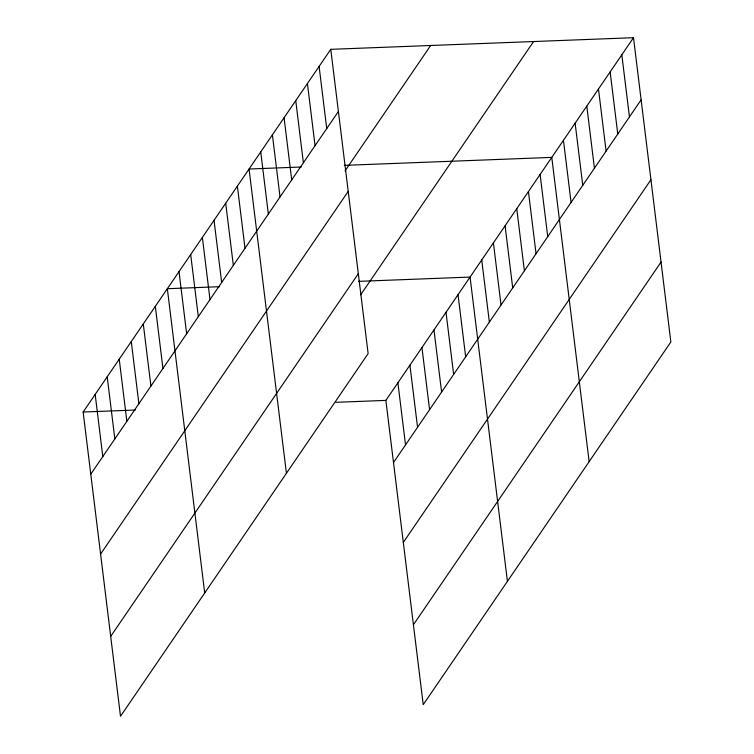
<?xml version="1.0" encoding="UTF-8"?>
<svg xmlns="http://www.w3.org/2000/svg" width="754" height="754" viewBox="0 0 754 754"><rect width="100%" height="100%" fill="white"/><g stroke="black" fill="none" stroke-linecap="round" stroke-linejoin="round"><path stroke-width="1.13" d="M330.77 49.33L368.131 353.607L120.508 716.3L83.147 412.033L330.77 49.33L633.492 37.7L670.853 341.967L423.23 704.67L385.869 400.393L633.492 37.7M90.782 474.162L338.405 111.469M345.059 170.885L430.666 45.494M100.593 554.067L348.216 191.375M110.697 636.395L358.32 273.702M360.666 294.823L533.596 41.536M393.494 462.532L641.117 99.839M403.305 542.437L650.928 179.744M413.418 624.764L661.041 262.072M301.327 167.011L249.056 169.019L286.416 473.295M344.305 165.362L551.777 157.388L589.138 461.665M219.612 286.699L167.341 288.716L204.702 592.983M358.47 281.365L470.062 277.076L507.423 581.353M83.147 412.033L135.418 410.016M335.916 402.316L385.869 400.393M621.814 54.797L629.449 116.936M610.146 71.894L617.771 134.033M598.469 88.991L606.103 151.13M586.801 106.097L594.425 168.227M575.123 123.194L582.757 185.333M563.445 140.291L571.08 202.43M540.1 174.485L547.734 236.624M528.431 191.582L536.056 253.721M516.754 208.688L524.388 270.818M505.086 225.785L512.711 287.915M493.408 242.882L501.033 305.021M481.731 259.979L489.365 322.118M458.036 294.691L465.661 356.831M446.01 312.316L453.635 374.446M433.974 329.932L441.608 392.061M421.948 347.547L429.582 409.676M409.922 365.162L417.556 427.301M397.895 382.778L405.529 444.917M319.102 66.427L326.727 128.566M307.425 83.534L315.049 145.663M295.747 100.631L303.381 162.77M284.079 117.728L291.704 179.867M272.401 134.825L280.036 196.964M260.733 151.922L268.358 214.061M237.378 186.125L245.012 248.254M225.71 203.222L233.335 265.361M214.032 220.319L221.667 282.458M202.364 237.416L209.989 299.555M190.687 254.513L198.321 316.652M179.018 271.61L186.643 333.749M155.315 306.331L162.939 368.461M143.288 323.947L150.913 386.086M131.262 341.562L138.887 403.701M119.226 359.177L126.861 421.316M107.2 376.793L114.834 438.932M95.174 394.408L102.808 456.547"/></g></svg>
